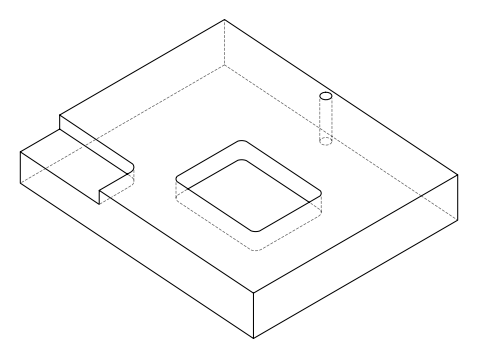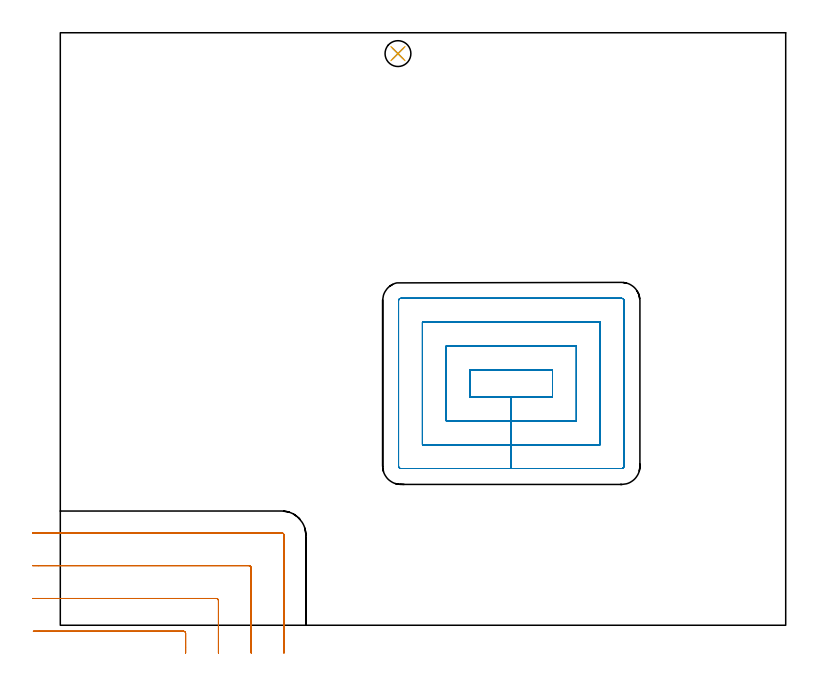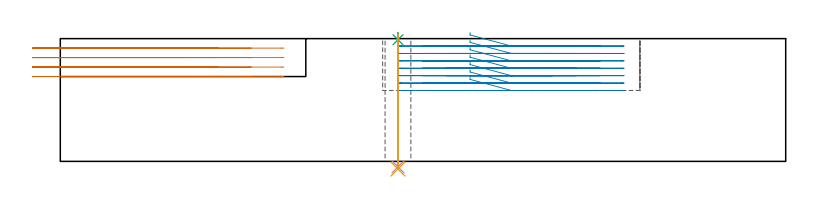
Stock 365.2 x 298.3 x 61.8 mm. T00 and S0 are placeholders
(PLAN: 5 operations, 4 tool changes, 20.9 min)
(1 MILL_CORNER_NOTCH_RECTANGULAR | CORNER_NOTCH_RECTANGULAR | UGT0201_105 | Follow Part, ap 5.5, ae 75% | 4.81 min | 135158 mm3)
(2 MILL_RECTANGULAR_POCKET | POCKET_RECTANGULAR_STRAIGHT | UGT0201_008 | Follow Part, ap 4, ae 75% | 15.5 min | 341911 mm3)
(3 SPOT_DRILL | STEP1HOLE | NXT0321_9005460120000 | 0.03 min | 3 mm3)
(4 DRILL_THROUGH_HOLE_INTO_CENTER | STEP1HOLE | NXT0301_042 | 0.27 min | 2414 mm3)
(5 DRILL_TO_ENLARGE_THROUGH_HOLE | STEP1HOLE | NXT0301_101 | 0.27 min | 5764 mm3)
(TOOL UGT0201_105 | End Mill 22 mm | D22 FL25 Z2)
(TOOL UGT0201_008 | End Mill 16 mm | D16 FL32 Z4)
(TOOL NXT0321_9005460120000 | NC Spot Drill, 142deg, 12mm, Carbide, Uncoated | D12 PA142 FL30 Z2)
(TOOL NXT0301_042 | Carbide Drill 7.1mm [860.1-0710-057A1-MM 2214] | D7.1 PA140 FL85 Z2)
(TOOL NXT0301_101 | Carbide Drill 13mm [860.1-1300-104A1-MM 2214] | D13 PA140 FL123 Z2)
(OP 1 MILL_CORNER_NOTCH_RECTANGULAR)
G17 G21 G94 G90
T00 M6
G54
G17 G0 G90 X63.1 Y-14. S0 M3
G43 Z71.8 H0
Z57.025
G94 G1 Y-11. F250.
Y-4.094 F500.
G3 X62.006 Y-3. R1.1
G1 X-10.583
X-13.583 F250.
G0 Z71.8
X79.6 Y-14.
Z57.025
G1 Y-11.
Y12.405 F500.
G3 X78.505 Y13.5 R1.1
G1 X-11.
X-14. F250.
G0 Z71.8
X96.1 Y-14.
Z57.025
G1 Y-11.
Y28.905 F500.
G3 X95.005 Y30. R1.1
G1 X-11.
X-14. F250.
G0 Z71.8
X112.6 Y-14.
Z57.025
G1 Y-11.
Y45.405 F500.
G3 X111.505 Y46.5 R1.1
G1 X-11.
X-14. F250.
G0 Z71.8
X63.1 Y-14.
Z52.25
G1 Y-11.
Y-4.094 F500.
G3 X62.006 Y-3. R1.1
G1 X-10.583
X-13.583 F250.
G0 Z71.8
X79.6 Y-14.
Z52.25
G1 Y-11.
Y12.405 F500.
G3 X78.505 Y13.5 R1.1
G1 X-11.
X-14. F250.
G0 Z71.8
X96.1 Y-14.
Z52.25
G1 Y-11.
Y28.905 F500.
G3 X95.005 Y30. R1.1
G1 X-11.
X-14. F250.
G0 Z71.8
X112.6 Y-14.
Z52.25
G1 Y-11.
Y45.405 F500.
G3 X111.505 Y46.5 R1.1
G1 X-11.
X-14. F250.
G0 Z71.8
X63.1 Y-14.
Z47.475
G1 Y-11.
Y-4.094 F500.
G3 X62.006 Y-3. R1.1
G1 X-10.583
X-13.583 F250.
G0 Z71.8
X79.6 Y-14.
Z47.475
G1 Y-11.
Y12.405 F500.
G3 X78.505 Y13.5 R1.1
G1 X-11.
X-14. F250.
G0 Z71.8
X96.1 Y-14.
Z47.475
G1 Y-11.
Y28.905 F500.
G3 X95.005 Y30. R1.1
G1 X-11.
X-14. F250.
G0 Z71.8
X112.6 Y-14.
Z47.475
G1 Y-11.
Y45.405 F500.
G3 X111.505 Y46.5 R1.1
G1 X-11.
X-14. F250.
G0 Z71.8
X63.1 Y-14.
Z42.7
G1 Y-11.
Y-4.094 F500.
G3 X62.006 Y-3. R1.1
G1 X-10.583
X-13.583 F250.
G0 Z71.8
X79.6 Y-14.
Z42.7
G1 Y-11.
Y12.405 F500.
G3 X78.505 Y13.5 R1.1
G1 X-11.
X-14. F250.
G0 Z71.8
X96.1 Y-14.
Z42.7
G1 Y-11.
Y28.905 F500.
G3 X95.005 Y30. R1.1
G1 X-11.
X-14. F250.
G0 Z71.8
X112.6 Y-14.
Z42.7
G1 Y-11.
Y45.405 F500.
G3 X111.505 Y46.5 R1.1
G1 X-11.
X-14. F250.
G0 Z71.8
M5
M2
(OP 2 MILL_RECTANGULAR_POCKET)
G17 G21 G94 G90
T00 M6
G54
G17 G0 G90 X206.3 Y119.261 S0 M3
G43 Z71.8 H0
Z64.8
G94 G1 Y114.9 Z63.631 F250.
X227.05 Z58.071
X247.8 F500.
Y128.6
X206.3
Y114.9
X227.05
Y102.9
X259.8
Y140.6
X194.3
Y102.9
X227.05
Y90.9
X271.8
Y152.6
X182.3
Y90.9
X227.05
Y78.9
X282.6
G3 X283.8 Y80.1 R1.2
G1 Y163.4
G3 X282.6 Y164.6 R1.2
G1 X171.5
G3 X170.3 Y163.4 R1.2
G1 Y80.1
G3 X171.5 Y78.9 R1.2
G1 X227.05
X228.05
G0 X206.3 Y119.261 Z61.071
G1 Y114.9 Z59.903 F250.
X227.05 Z54.343
X247.8 F500.
Y128.6
X206.3
Y114.9
X227.05
Y102.9
X259.8
Y140.6
X194.3
Y102.9
X227.05
Y90.9
X271.8
Y152.6
X182.3
Y90.9
X227.05
Y78.9
X282.6
G3 X283.8 Y80.1 R1.2
G1 Y163.4
G3 X282.6 Y164.6 R1.2
G1 X171.5
G3 X170.3 Y163.4 R1.2
G1 Y80.1
G3 X171.5 Y78.9 R1.2
G1 X227.05
X228.05
G0 X206.3 Y119.261 Z57.343
G1 Y114.9 Z56.174 F250.
X227.05 Z50.614
X247.8 F500.
Y128.6
X206.3
Y114.9
X227.05
Y102.9
X259.8
Y140.6
X194.3
Y102.9
X227.05
Y90.9
X271.8
Y152.6
X182.3
Y90.9
X227.05
Y78.9
X282.6
G3 X283.8 Y80.1 R1.2
G1 Y163.4
G3 X282.6 Y164.6 R1.2
G1 X171.5
G3 X170.3 Y163.4 R1.2
G1 Y80.1
G3 X171.5 Y78.9 R1.2
G1 X227.05
X228.05
G0 X206.3 Y119.261 Z53.614
G1 Y114.9 Z52.446 F250.
X227.05 Z46.886
X247.8 F500.
Y128.6
X206.3
Y114.9
X227.05
Y102.9
X259.8
Y140.6
X194.3
Y102.9
X227.05
Y90.9
X271.8
Y152.6
X182.3
Y90.9
X227.05
Y78.9
X282.6
G3 X283.8 Y80.1 R1.2
G1 Y163.4
G3 X282.6 Y164.6 R1.2
G1 X171.5
G3 X170.3 Y163.4 R1.2
G1 Y80.1
G3 X171.5 Y78.9 R1.2
G1 X227.05
X228.05
G0 X206.3 Y119.261 Z49.886
G1 Y114.9 Z48.717 F250.
X227.05 Z43.157
X247.8 F500.
Y128.6
X206.3
Y114.9
X227.05
Y102.9
X259.8
Y140.6
X194.3
Y102.9
X227.05
Y90.9
X271.8
Y152.6
X182.3
Y90.9
X227.05
Y78.9
X282.6
G3 X283.8 Y80.1 R1.2
G1 Y163.4
G3 X282.6 Y164.6 R1.2
G1 X171.5
G3 X170.3 Y163.4 R1.2
G1 Y80.1
G3 X171.5 Y78.9 R1.2
G1 X227.05
X228.05
G0 X206.3 Y119.261 Z46.157
G1 Y114.9 Z44.989 F250.
X227.05 Z39.429
X247.8 F500.
Y128.6
X206.3
Y114.9
X227.05
Y102.9
X259.8
Y140.6
X194.3
Y102.9
X227.05
Y90.9
X271.8
Y152.6
X182.3
Y90.9
X227.05
Y78.9
X282.6
G3 X283.8 Y80.1 R1.2
G1 Y163.4
G3 X282.6 Y164.6 R1.2
G1 X171.5
G3 X170.3 Y163.4 R1.2
G1 Y80.1
G3 X171.5 Y78.9 R1.2
G1 X227.05
X228.05
G0 X206.3 Y119.261 Z42.429
G1 Y114.9 Z41.26 F250.
X227.05 Z35.7
X247.8 F500.
Y128.6
X206.3
Y114.9
X227.05
Y102.9
X259.8
Y140.6
X194.3
Y102.9
X227.05
Y90.9
X271.8
Y152.6
X182.3
Y90.9
X227.05
Y78.9
X282.6
G3 X283.8 Y80.1 R1.2
G1 Y163.4
G3 X282.6 Y164.6 R1.2
G1 X171.5
G3 X170.3 Y163.4 R1.2
G1 Y80.1
G3 X171.5 Y78.9 R1.2
G1 X227.05
X228.05
G0 Z71.8
M5
M2
(OP 3 SPOT_DRILL)
G17 G21 G94 G90
T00 M6
G54
G17 G0 G90 X170. Y287.8 S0 M3
G43 Z71.8 H0
G94 G81 G98 Z61.24 F250. R64.8
G80
M5
M2
(OP 4 DRILL_THROUGH_HOLE_INTO_CENTER)
G17 G21 G94 G90
T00 M6
G54
G17 G0 G90 X170. Y287.8 S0 M3
G43 Z71.8 H1
G94 G73 G98 Z-2.792 F250. Q6.459 R63.8
G80
M5
M2
(OP 5 DRILL_TO_ENLARGE_THROUGH_HOLE)
G17 G21 G94 G90
T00 M6
G54
G17 G0 G90 X170. Y287.8 S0 M3
G43 Z71.8 H1
G94 G73 G98 Z-3.866 F250. Q10.944 R63.8
G80
M5
M2
